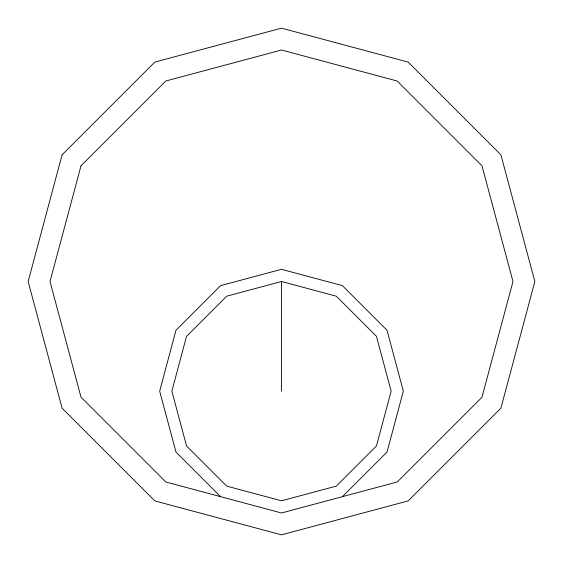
<?xml version="1.0" encoding="UTF-8"?>
<svg xmlns="http://www.w3.org/2000/svg" width="563" height="563" viewBox="0 0 563 563"><rect width="100%" height="100%" fill="white"/><g stroke="black" fill="none" stroke-linecap="round" stroke-linejoin="round"><path stroke-width="0.84" d="M342.417 496.665L387.013 452.068L403.333 391.151L387.013 330.235L342.417 285.638L281.5 269.318L220.583 285.638L175.987 330.235L159.667 391.151L175.987 452.068L220.583 496.665M281.5 281.507L226.678 296.201L186.55 336.329L171.856 391.151L186.55 445.973L226.678 486.108L281.5 500.796L336.322 486.108L376.45 445.973L391.144 391.151L376.45 336.329L336.322 296.201L281.5 281.507L281.5 391.151M62.092 154.825L28.15 281.5L62.092 408.175L154.825 500.908L281.5 534.85L408.175 500.908L500.908 408.175L534.85 281.5L500.908 154.825L408.175 62.092L281.5 28.15L154.825 62.092L62.092 154.825M81.03 165.754L50.016 281.5L81.03 397.246L165.754 481.97L281.5 512.984L397.246 481.97L481.97 397.246L512.984 281.5L481.97 165.754L397.246 81.03L281.5 50.016L165.754 81.03L81.03 165.754"/></g></svg>
